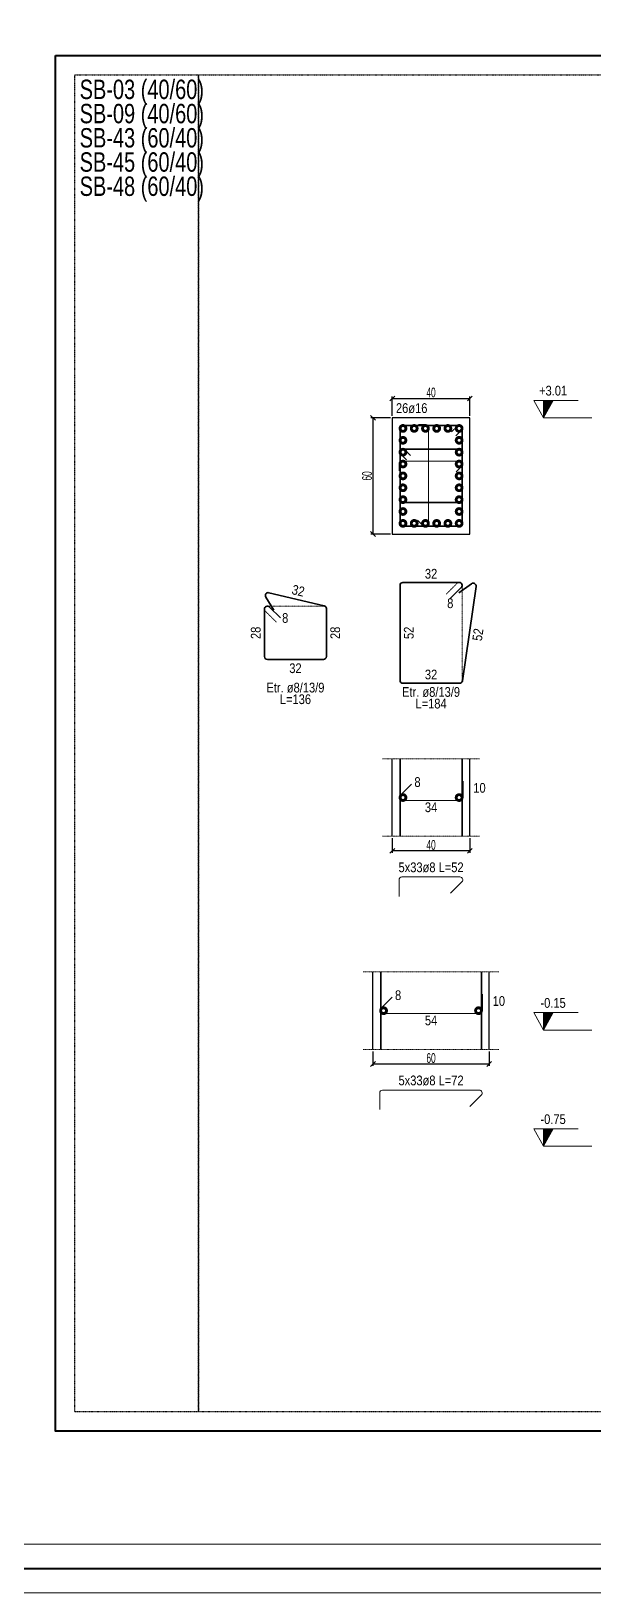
# Model space of a CAD drawing. Header units: millimetres. Extents: x -267 to 94375, y 6431 to 10838.
# Drawn here: x 50266 to 50847, y 6532 to 8144 of the extents above; entities that cross this region are included whole.
import ezdxf
from ezdxf.enums import TextEntityAlignment as Align

# ---------------------------------------------------------------- set-up
doc = ezdxf.new("R2010")
doc.units = ezdxf.units.MM
doc.header["$LTSCALE"] = 0.0001
doc.linetypes.add('DASHED', pattern=[19.05, 12.7, -6.35])
for name, color, linetype, lineweight in [('CIROZ (BEYKENT)', 140, 'Continuous', 20), ('D.GORUNUS (BEYKENT)', 253, 'DASHED', 20), ('DETAY ANTET (BEYKENT)', 5, 'Continuous', 40), ('DONATI (BEYKENT)', 4, 'Continuous', 35), ('DONATI YAZISI (BEYKENT)', 3, 'Continuous', 20), ('ETRIYE (BEYKENT)', 150, 'Continuous', 35), ('KESIT SINIRI (BEYKENT)', 241, 'DASHED', 20), ('KOLON (BEYKENT)', 3, 'Continuous', 30), ('KOLON ISMI (BEYKENT)', 91, 'Continuous', 20), ('KOT CIZGI (BEYKENT)', 120, 'Continuous', 20), ('KOT YAZI (BEYKENT)', 7, 'Continuous', 20), ('OLCU (BEYKENT)', 14, 'Continuous', 20), ('SHEETSUMMARY-50', 152, 'Continuous', 20), ('SheetView', 40, 'Continuous', 20), ('SheetViewOut', 231, 'Continuous', 20)]:
    doc.layers.add(name, color=color, linetype=linetype, lineweight=lineweight)
doc.styles.add('DONATI YAZISI (BEYKENT)', font='')
doc.styles.add('KLNOLC-25', font='bahnschrift light condensed', dxfattribs={"width": 0.75, "height": 10})
doc.styles.add('KOT (BEYKENT)', font='')
doc.styles.add('YAZI (BEYKENT)', font='')
doc.styles.get('DONATI YAZISI (BEYKENT)').set_extended_font_data('Bahnschrift Light Condensed')
doc.styles.get('KOT (BEYKENT)').set_extended_font_data('Bahnschrift Light Condensed')
doc.styles.get('YAZI (BEYKENT)').set_extended_font_data('Bahnschrift Light Condensed')
doc.dimstyles.new('KLNOLC-25', dxfattribs={"dimtxt": 10, "dimasz": 5, "dimexe": 2, "dimexo": 2, "dimgap": 1, "dimtad": 1, "dimdec": 1, "dimlfac": 0.5, "dimrnd": 0.5, "dimzin": 12, "dimdsep": 46, "dimtxsty": 'KLNOLC-25', "dimblk": 'OBLIQUE', "dimblk1": 'OBLIQUE', "dimblk2": 'OBLIQUE', "dimcen": 0, "dimclrt": 7, "dimadec": 0, "dimazin": 0, "dimtfac": 1, "dimtdec": 4, "dimtix": 1, "dimtmove": 2, "dimatfit": 3, "dimfxl": 1, "dimtzin": 0, "dimarcsym": 0})

# ---------------------------------------------------------------- blocks, each defined once
blk = doc.blocks.new('_Oblique')
at = {"color": 0, "linetype": 'ByBlock', "lineweight": -2}
blk.add_line((-0.5, -0.5), (0.5, 0.5), dxfattribs=at)
blk = doc.blocks.new('*D815')
at = {"layer": 'DEFPOINTS', "color": 0, "lineweight": -3, "transparency": 16777216}
for p in [(50719.2, 7764.6), (50639.2, 7744.6), (50719.2, 7744.6)]:
    blk.add_point(p, dxfattribs=at)
at = {"layer": 'OLCU (BEYKENT)', "color": 0, "lineweight": -2, "transparency": 16777216}
for p, q in [((50639.2, 7746.6), (50639.2, 7766.6)), ((50639.2, 7764.6), (50719.2, 7764.6)), ((50719.2, 7746.6), (50719.2, 7766.6))]:
    blk.add_line(p, q, dxfattribs=at)
at = {"layer": 'OLCU (BEYKENT)', "color": 0, "lineweight": -2, "transparency": 16777216, "xscale": 5, "yscale": 5, "zscale": 5, "rotation": 180}
blk.add_blockref('_Oblique', (50639.2, 7764.6), dxfattribs=at)
at = {"layer": 'OLCU (BEYKENT)', "color": 0, "lineweight": -2, "transparency": 16777216, "xscale": 5, "yscale": 5, "zscale": 5}
blk.add_blockref('_Oblique', (50719.2, 7764.6), dxfattribs=at)
at = {"layer": 'OLCU (BEYKENT)', "color": 7, "transparency": 16777216, "insert": (50679.2, 7770.7), "char_height": 10, "attachment_point": 5, "style": 'KLNOLC-25'}
blk.add_mtext('40', dxfattribs=at)
blk = doc.blocks.new('*D816')
at = {"layer": 'DEFPOINTS', "color": 0, "lineweight": -3, "transparency": 16777216}
for p in [(50639.2, 7744.6), (50619.2, 7624.6), (50639.2, 7624.6)]:
    blk.add_point(p, dxfattribs=at)
at = {"layer": 'OLCU (BEYKENT)', "color": 0, "lineweight": -2, "transparency": 16777216}
for p, q in [((50637.2, 7744.6), (50617.2, 7744.6)), ((50619.2, 7744.6), (50619.2, 7624.6)), ((50637.2, 7624.6), (50617.2, 7624.6))]:
    blk.add_line(p, q, dxfattribs=at)
at = {"layer": 'OLCU (BEYKENT)', "color": 0, "lineweight": -2, "transparency": 16777216, "xscale": 5, "yscale": 5, "zscale": 5}
for p, rotation in [((50619.2, 7744.6), 90), ((50619.2, 7624.6), 270)]:
    blk.add_blockref('_Oblique', p, dxfattribs=dict(at, rotation=rotation))
at = {"layer": 'OLCU (BEYKENT)', "color": 7, "transparency": 16777216, "insert": (50613.1, 7684.6), "char_height": 10, "attachment_point": 5, "rotation": 90, "style": 'KLNOLC-25'}
blk.add_mtext('60', dxfattribs=at)
blk = doc.blocks.new('*D847')
at = {"layer": 'DEFPOINTS', "color": 0, "lineweight": -3, "transparency": 16777216}
for p in [(50639.2, 7312.6), (50719.2, 7312.6), (50639.2, 7297.6)]:
    blk.add_point(p, dxfattribs=at)
at = {"layer": 'OLCU (BEYKENT)', "color": 0, "lineweight": -2, "transparency": 16777216}
for p, q in [((50639.2, 7310.6), (50639.2, 7295.6)), ((50719.2, 7310.6), (50719.2, 7295.6)), ((50719.2, 7297.6), (50639.2, 7297.6))]:
    blk.add_line(p, q, dxfattribs=at)
at = {"layer": 'OLCU (BEYKENT)', "color": 0, "lineweight": -2, "transparency": 16777216, "xscale": 5, "yscale": 5, "zscale": 5, "rotation": 180}
blk.add_blockref('_Oblique', (50639.2, 7297.6), dxfattribs=at)
at = {"layer": 'OLCU (BEYKENT)', "color": 0, "lineweight": -2, "transparency": 16777216, "xscale": 5, "yscale": 5, "zscale": 5}
blk.add_blockref('_Oblique', (50719.2, 7297.6), dxfattribs=at)
at = {"layer": 'OLCU (BEYKENT)', "color": 7, "transparency": 16777216, "insert": (50679.2, 7303.7), "char_height": 10, "attachment_point": 5, "style": 'KLNOLC-25'}
blk.add_mtext('40', dxfattribs=at)
blk = doc.blocks.new('*D848')
at = {"layer": 'DEFPOINTS', "color": 0, "lineweight": -3, "transparency": 16777216}
for p in [(50619.2, 7092.6), (50739.2, 7092.6), (50619.2, 7077.6)]:
    blk.add_point(p, dxfattribs=at)
at = {"layer": 'OLCU (BEYKENT)', "color": 0, "lineweight": -2, "transparency": 16777216}
for p, q in [((50619.2, 7090.6), (50619.2, 7075.6)), ((50739.2, 7077.6), (50619.2, 7077.6)), ((50739.2, 7090.6), (50739.2, 7075.6))]:
    blk.add_line(p, q, dxfattribs=at)
at = {"layer": 'OLCU (BEYKENT)', "color": 0, "lineweight": -2, "transparency": 16777216, "xscale": 5, "yscale": 5, "zscale": 5, "rotation": 180}
blk.add_blockref('_Oblique', (50619.2, 7077.6), dxfattribs=at)
at = {"layer": 'OLCU (BEYKENT)', "color": 0, "lineweight": -2, "transparency": 16777216, "xscale": 5, "yscale": 5, "zscale": 5}
blk.add_blockref('_Oblique', (50739.2, 7077.6), dxfattribs=at)
at = {"layer": 'OLCU (BEYKENT)', "color": 7, "transparency": 16777216, "insert": (50679.2, 7083.7), "char_height": 10, "attachment_point": 5, "style": 'KLNOLC-25'}
blk.add_mtext('60', dxfattribs=at)

msp = doc.modelspace()

# ---------------------------------------------------------------- linework, layer by layer
at = {"layer": 'CIROZ (BEYKENT)'}
for points in [[(50665.28, 7638.82), (50671.29, 7632.81, 0.6681786), (50676.41, 7634.93), (50676.41, 7734.64, 0.4142136), (50673.41, 7737.64), (50666.41, 7737.64)], [(50705.03, 7688.76), (50711.04, 7694.77, 0.6681786), (50708.92, 7699.89), (50649.21, 7699.89, 0.4142136), (50646.21, 7696.89), (50646.21, 7689.89)], [(50659.05, 7366.43), (50647.38, 7354.76, 0.6681786), (50649.5, 7349.64), (50709.21, 7349.64, 0.4142136), (50712.21, 7352.64), (50712.21, 7369.64)], [(50699.37, 7253.85), (50711.04, 7265.52, 0.6681786), (50708.92, 7270.64), (50649.21, 7270.64, 0.4142136), (50646.21, 7267.64), (50646.21, 7250.64)], [(50639.05, 7146.43), (50627.38, 7134.76, 0.6681786), (50629.5, 7129.64), (50729.21, 7129.64, 0.4142136), (50732.21, 7132.64), (50732.21, 7149.64)], [(50719.37, 7033.85), (50731.04, 7045.52, 0.6681786), (50728.92, 7050.64), (50629.21, 7050.64, 0.4142136), (50626.21, 7047.64), (50626.21, 7030.64)]]:
    msp.add_lwpolyline(points, format="xyb", dxfattribs=at)
at = {"layer": 'D.GORUNUS (BEYKENT)', "ltscale": 0.5}
for points in [[(50707.21, 7470.64), (50708.21, 7470.64, 0.4142136), (50711.21, 7473.64), (50711.21, 7571.64), (50711.21, 7571.66, 0.6681786), (50706.09, 7573.79), (50694.79, 7562.49)], [(50571.21, 7546.14), (50571.21, 7547.14, 0.4142136), (50568.21, 7550.14), (50510.21, 7550.14), (50510.18, 7550.14, 0.6681786), (50508.06, 7545.02), (50519.36, 7533.72)]]:
    msp.add_lwpolyline(points, format="xyb", dxfattribs=at)
at = {"layer": 'DETAY ANTET (BEYKENT)'}
msp.add_lwpolyline([(50291.42, 8118.64), (51426.71, 8118.64), (51426.71, 6698.64), (50291.42, 6698.64), (50291.42, 8118.64)], close=True, dxfattribs=at)
at = {"layer": 'DETAY ANTET (BEYKENT)', "color": 7, "linetype": 'DASHED', "lineweight": -3, "ltscale": 2}
for points in [[(50311.42, 8098.64), (51406.71, 8098.64), (51406.71, 6718.64), (50311.42, 6718.64)], [(50439.21, 8098.64), (50439.21, 6718.64)]]:
    msp.add_lwpolyline(points, close=True, dxfattribs=at)
at = {"layer": 'DONATI (BEYKENT)'}
for p, q in [((50647.21, 7312.64), (50647.21, 7392.64)), ((50711.21, 7312.64), (50711.21, 7392.64)), ((50627.21, 7092.64), (50627.21, 7172.64)), ((50731.21, 7092.64), (50731.21, 7172.64))]:
    msp.add_line(p, q, dxfattribs=at)
at = {"layer": 'DONATI (BEYKENT)', "const_width": 6}
for points in [[(50648.71, 7733.64, 1), (50651.71, 7733.64, 1)], [(50660.31, 7733.64, 1), (50663.31, 7733.64, 1)], [(50671.91, 7733.64, 1), (50674.91, 7733.64, 1)], [(50683.51, 7733.64, 1), (50686.51, 7733.64, 1)], [(50695.11, 7733.64, 1), (50698.11, 7733.64, 1)], [(50706.71, 7733.64, 1), (50709.71, 7733.64, 1)], [(50648.71, 7721.39, 1), (50651.71, 7721.39, 1)], [(50706.71, 7721.39, 1), (50709.71, 7721.39, 1)], [(50648.71, 7709.14, 1), (50651.71, 7709.14, 1)], [(50706.71, 7709.14, 1), (50709.71, 7709.14, 1)], [(50648.71, 7696.89, 1), (50651.71, 7696.89, 1)], [(50648.71, 7684.64, 1), (50651.71, 7684.64, 1)], [(50706.71, 7696.89, 1), (50709.71, 7696.89, 1)], [(50706.71, 7684.64, 1), (50709.71, 7684.64, 1)], [(50648.71, 7672.39, 1), (50651.71, 7672.39, 1)], [(50706.71, 7672.39, 1), (50709.71, 7672.39, 1)], [(50648.71, 7660.14, 1), (50651.71, 7660.14, 1)], [(50706.71, 7660.14, 1), (50709.71, 7660.14, 1)], [(50648.71, 7647.89, 1), (50651.71, 7647.89, 1)], [(50648.71, 7635.64, 1), (50651.71, 7635.64, 1)], [(50660.31, 7635.64, 1), (50663.31, 7635.64, 1)], [(50671.91, 7635.64, 1), (50674.91, 7635.64, 1)], [(50683.51, 7635.64, 1), (50686.51, 7635.64, 1)], [(50695.11, 7635.64, 1), (50698.11, 7635.64, 1)], [(50706.71, 7647.89, 1), (50709.71, 7647.89, 1)], [(50706.71, 7635.64, 1), (50709.71, 7635.64, 1)], [(50648.71, 7352.64, 1), (50651.71, 7352.64, 1)], [(50706.71, 7352.64, 1), (50709.71, 7352.64, 1)], [(50628.71, 7132.64, 1), (50631.71, 7132.64, 1)], [(50726.71, 7132.64, 1), (50729.71, 7132.64, 1)]]:
    msp.add_lwpolyline(points, format="xyb", close=True, dxfattribs=at)
at = {"layer": 'ETRIYE (BEYKENT)'}
for points in [[(50704.72, 7725.88), (50710.36, 7731.52, 0.6681786), (50708.24, 7736.64), (50650.21, 7736.64, 0.4142136), (50647.21, 7733.64), (50647.21, 7635.64, 0.4142136), (50650.21, 7632.64), (50708.21, 7632.64, 0.4142136), (50711.21, 7635.64), (50711.21, 7733.64), (50711.21, 7733.66, 0.6681786), (50706.09, 7735.79), (50700.45, 7730.15)], [(50657.97, 7705.65), (50652.33, 7711.29, 0.6681786), (50647.21, 7709.16), (50647.21, 7660.14, 0.4142136), (50650.21, 7657.14), (50708.21, 7657.14, 0.4142136), (50711.21, 7660.14), (50711.21, 7709.14, 0.4142136), (50708.21, 7712.14), (50650.21, 7712.14), (50650.18, 7712.14, 0.6681786), (50648.06, 7707.02), (50653.7, 7701.38)], [(50523.63, 7537.99), (50512.33, 7549.29, 0.6681786), (50507.21, 7547.16), (50507.21, 7498.14, 0.4142136), (50510.21, 7495.14), (50568.21, 7495.14, 0.4142136), (50571.21, 7498.14), (50571.21, 7547.76, 0.3482828), (50568.9, 7550.68), (50511.85, 7564.05, 0.6681786), (50508.61, 7559.55), (50517.06, 7545.93)], [(50699.06, 7558.22), (50710.36, 7569.52, 0.6681786), (50708.24, 7574.64), (50650.21, 7574.64, 0.4142136), (50647.21, 7571.64), (50647.21, 7473.64, 0.4142136), (50650.21, 7470.64), (50708.61, 7470.64, 0.3728545), (50711.58, 7473.21), (50725.62, 7570.58, 0.6681786), (50720.86, 7573.41), (50708.03, 7563.81)]]:
    msp.add_lwpolyline(points, format="xyb", dxfattribs=at)
at = {"layer": 'KESIT SINIRI (BEYKENT)'}
for p, q in [((50629.21, 7392.64), (50729.21, 7392.64)), ((50629.21, 7312.64), (50729.21, 7312.64)), ((50609.21, 7172.64), (50749.21, 7172.64)), ((50609.21, 7092.64), (50749.21, 7092.64))]:
    msp.add_line(p, q, dxfattribs=at)
at = {"layer": 'KOLON (BEYKENT)'}
for p, q in [((50639.21, 7312.64), (50639.21, 7392.64)), ((50719.21, 7312.64), (50719.21, 7392.64)), ((50619.21, 7092.64), (50619.21, 7172.64)), ((50739.21, 7092.64), (50739.21, 7172.64))]:
    msp.add_line(p, q, dxfattribs=at)
msp.add_lwpolyline([(50639.21, 7744.64), (50639.21, 7624.64), (50719.21, 7624.64), (50719.21, 7744.64)], close=True, dxfattribs=at)
at = {"layer": 'KOT CIZGI (BEYKENT)'}
for p, q in [((50795.21, 7744.64), (50845.21, 7744.64)), ((50795.21, 7112.64), (50845.21, 7112.64)), ((50795.21, 6992.64), (50845.21, 6992.64))]:
    msp.add_line(p, q, dxfattribs=at)
for points in [[(50795.21, 7744.64), (50795.21, 7762.64), (50805.21, 7762.64), (50795.21, 7744.64), (50785.21, 7762.64), (50831.21, 7762.64)], [(50795.21, 7112.64), (50795.21, 7130.64), (50805.21, 7130.64), (50795.21, 7112.64), (50785.21, 7130.64), (50831.21, 7130.64)], [(50795.21, 6992.64), (50795.21, 7010.64), (50805.21, 7010.64), (50795.21, 6992.64), (50785.21, 7010.64), (50831.21, 7010.64)]]:
    msp.add_lwpolyline(points, dxfattribs=at)
for points in [[(50795.21, 7744.64), (50795.21, 7762.64), (50805.21, 7762.64)], [(50795.21, 7112.64), (50795.21, 7130.64), (50805.21, 7130.64)], [(50795.21, 6992.64), (50795.21, 7010.64), (50805.21, 7010.64)]]:
    msp.add_solid(points, dxfattribs=at)
at = {"layer": 'SHEETSUMMARY-50', "const_width": 2, "flags": 128}
msp.add_lwpolyline([(39580.33, 6556.81), (57139.42, 6556.81), (57139.42, 10706.81), (39580.33, 10706.81)], close=True, dxfattribs=at)
at = {"layer": 'SheetView'}
msp.add_lwpolyline([(39605.33, 6581.81), (56514.42, 6581.81), (56514.42, 10681.81), (39605.33, 10681.81)], close=True, dxfattribs=at)
at = {"layer": 'SheetViewOut'}
msp.add_lwpolyline([(39555.33, 6531.81), (57164.42, 6531.81), (57164.42, 10731.81), (39555.33, 10731.81)], close=True, dxfattribs=at)

# ---------------------------------------------------------------- texts
at = {"layer": 'DONATI YAZISI (BEYKENT)', "style": 'DONATI YAZISI (BEYKENT)'}
for s, p in [('26ø16', (50659.21, 7754.64)), ('32', (50679.21, 7583.64)), ('8', (50699.06, 7553.22)), ('8', (50528.63, 7537.99)), ('32', (50539.21, 7486.14)), ('32', (50679.21, 7479.64)), ('Etr. ø8/13/9', (50539.21, 7466.14)), ('Etr. ø8/13/9', (50679.21, 7461.64)), ('L=136', (50539.21, 7454.14)), ('L=184', (50679.21, 7449.64)), ('8', (50665.21, 7368.64)), ('10', (50729.21, 7362.64)), ('34', (50679.21, 7342.64)), ('5x33ø8 L=52', (50679.21, 7280.64)), ('8', (50645.21, 7148.64)), ('10', (50749.21, 7142.64)), ('54', (50679.21, 7122.64)), ('5x33ø8 L=72', (50679.21, 7060.64))]:
    msp.add_text(s, height=10, dxfattribs=at).set_placement(p, align=Align.MIDDLE_CENTER)
for s, rotation, p in [('32', 347, (50542.11, 7566.2)), ('28', 90, (50498.21, 7522.64)), ('28', 90, (50580.21, 7522.64)), ('52', 90, (50656.21, 7522.64)), ('52', 82, (50727.54, 7520.82))]:
    msp.add_text(s, height=10, rotation=rotation, dxfattribs=at).set_placement(p, align=Align.MIDDLE_CENTER)
at = {"layer": 'KOLON ISMI (BEYKENT)', "style": 'YAZI (BEYKENT)', "width": 0.9}
for s, p in [('SB-03 (40/60)', (50316.42, 8073.64)), ('SB-09 (40/60)', (50316.42, 8048.64)), ('SB-43 (60/40)', (50316.42, 8023.64)), ('SB-45 (60/40)', (50316.42, 7998.64)), ('SB-48 (60/40)', (50316.42, 7973.64))]:
    msp.add_text(s, height=20, dxfattribs=at).set_placement(p)
at = {"layer": 'KOT YAZI (BEYKENT)', "style": 'KOT (BEYKENT)'}
for s, p in [('+3.01', (50805.21, 7772.64)), ('-0.15', (50805.21, 7140.64)), ('-0.75', (50805.21, 7020.64))]:
    msp.add_text(s, height=10, dxfattribs=at).set_placement(p, align=Align.MIDDLE_CENTER)

# ---------------------------------------------------------------- dimensions: what is measured, and where the dimension line sits
at = {"layer": 'OLCU (BEYKENT)'}
for base, p1, p2, picture, middle in [((50719.21, 7764.64), (50639.21, 7744.64), (50719.21, 7744.64), '*D815', (50679.21, 7770.74)), ((50639.21, 7297.64), (50719.21, 7312.64), (50639.21, 7312.64), '*D847', (50679.21, 7303.74)), ((50619.21, 7077.64), (50739.21, 7092.64), (50619.21, 7092.64), '*D848', (50679.21, 7083.74))]:
    dim = msp.add_linear_dim(base=base, p1=p1, p2=p2, dimstyle='KLNOLC-25', dxfattribs=at)
    dim.commit()
    dim.dimension.update_dxf_attribs({"geometry": picture, "text_midpoint": middle})
dim = msp.add_linear_dim(base=(50619.21, 7624.64), p1=(50639.21, 7744.64), p2=(50639.21, 7624.64), angle=90, dimstyle='KLNOLC-25', dxfattribs=at)
dim.commit()
dim.dimension.update_dxf_attribs({"geometry": '*D816', "text_midpoint": (50613.11, 7684.64)})

doc.saveas('drawing.dxf')
